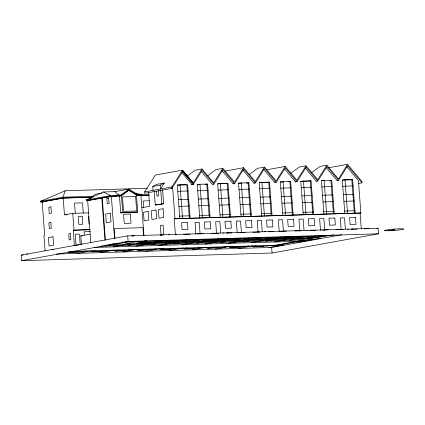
<?xml version="1.0" encoding="UTF-8"?>
<svg xmlns="http://www.w3.org/2000/svg" width="425" height="425" viewBox="0 0 425 425"><rect width="100%" height="100%" fill="white"/><g stroke="black" fill="none" stroke-linecap="round" stroke-linejoin="round"><path stroke-width="0.64" d="M65.296 190.767L62.9 197.2L62.964 198.034L40.789 202.04L40.726 201.2L65.296 190.767L147.48 188.254M326.315 167.822L337.168 180.657L337.461 180.179M358.774 183.43L362.01 182.846L361.903 181.448L347.501 164.332L338.518 178.999L326.83 165.171L320.036 166.398L311.164 172.938M337.168 180.657L338.624 180.397L347.602 165.723L362.01 182.846M326.83 165.171L317.719 179.637L306.032 165.808L296.921 180.269L285.228 166.446L276.117 180.907L264.43 167.083L255.319 181.544L243.631 167.716L234.52 182.182L222.833 168.353L213.722 182.814L202.029 168.991L193.248 182.931L182.516 170.17L155.343 175.079L144.606 191.903L144.712 193.295L171.886 188.392L182.623 171.567L193.375 184.291L191.5 184.657L193.354 184.322L202.135 170.383L213.823 184.211L222.934 169.745L234.627 183.573L243.738 169.113L255.425 182.936L264.536 168.475L276.223 182.304L285.334 167.838L297.022 181.666L306.133 167.206L317.826 181.029L326.937 166.568L338.624 180.397M221.898 170.505L233.171 183.839L233.468 183.361M242.702 169.867L253.969 183.202L254.272 182.723M263.5 169.235L274.768 182.564L275.071 182.086M284.718 169.092L295.572 181.927L295.869 181.454M305.097 167.96L316.37 181.294L316.668 180.816M164.347 182.994L160.496 189.035L160.204 185.13L164.347 182.994L156.91 184.338L152.761 186.474L153.053 190.373M171.886 188.392L171.785 186.995L182.516 170.17L193.274 182.893M89.627 198.873L95.062 194.315L102.005 193.062M88.846 200.658L86.498 200.733L86.434 199.893L110.585 195.537L121.136 194.916L128.934 189.088L137.567 194.416L137.631 195.25L136.149 195.516M121.948 195.07L129.003 190.049L137.631 195.25M129.003 190.049L121.385 195.75L110.643 196.371L86.498 200.733M187.409 175.987L195.24 170.218L202.029 168.991M207.687 175.732L216.038 169.58L222.833 168.353M249.289 174.462L257.635 168.305L264.43 167.083M290.886 173.188L299.237 167.036L306.032 165.808M128.934 189.088L114.883 191.622L103.488 191.972L86.434 199.893L87.608 199.862M133.046 236.093L134.273 235.668L131.702 236.135M145.78 240.683L143.937 241.315L125.019 241.894M129.747 241.586L116.673 244.062L111.042 244.237M138.433 241.32L125.359 243.796L315.228 237.989L327.404 235.79M91.704 197.242L63.203 198.114L42.192 201.907L44.71 235.376L43.95 235.514L45.108 250.962M225.101 171.062L243.631 167.716M152.761 186.474L160.204 185.13M119.473 196.169L120.732 212.904L122.708 212.548L121.449 195.813L111.366 196.419L87.667 200.627L90.833 242.712M266.703 169.788L285.228 166.446M144.606 191.903L171.785 186.995M140.76 194.804L142.03 194.576L142.093 195.41L140.792 195.649M213.823 184.211L212.367 184.471L201.099 171.142M233.171 183.839L234.627 183.573M88.671 212.867L72.76 213.35L64.462 214.848L63.203 198.114M328.737 167.716L347.501 164.332M253.969 183.202L255.425 182.936M274.768 182.564L276.223 182.304M154.217 191.5L155.231 205.015L163.641 203.782L162.578 189.619M141.881 207.708L149.69 206.3L148.623 192.143M163.641 203.782L155.231 205.015M295.572 181.927L297.022 181.666M128.547 190.134L136.988 195.341L136.468 195.357L137.727 212.091L120.732 212.904M316.37 181.294L317.826 181.029M74.423 245.666L73.259 230.222L89.93 229.596M175.44 234.919L174.229 218.833L174.988 218.694L360.868 213.01L358.429 180.583L346.572 166.488M81.425 244.518L80.771 235.864L90.036 234.191M21.25 255.09L127.718 235.87L378.123 228.214L378.537 233.792L272.069 253.013L21.67 260.668L21.25 255.09L23.232 255.032M79.05 244.763L73.605 245.746L74.428 245.724M112.561 243.961L113.842 243.727M115.127 243.498L116.413 243.265M122.198 242.223L123.505 241.984M160.241 235.285L162.488 234.882M68.239 252.067L69.408 251.86M70.577 251.648L71.745 251.435M21.67 260.668L128.137 241.448L378.537 233.792M71.469 252.057L69.036 252.498L77.015 252.253L79.448 251.812M105.118 246.022L110.564 245.034M168.401 234.775L169.384 234.595M175.482 234.797L176.773 234.563M87.003 250.968L82.912 251.706L68.287 252.158M119.887 245.57L125.332 244.582M146.907 240.725L142.986 241.432L328.865 235.748L334.066 234.807M77.318 253.38L91.396 250.835M113.167 246.904L120.711 245.544M145.515 241.352L136.526 242.978L318.415 237.416M94.982 250.723L90.886 251.462L106.144 251L110.24 250.261M146.779 241.315L140.856 242.383L172.539 241.416L178.463 240.348M94.701 251.345L92.273 251.786L100.252 251.542L102.68 251.106M133.567 244.333L128.116 245.315L128.026 244.083M143.517 243.243L146.71 242.664M149.18 243.068L161.357 240.869M203.299 233.559L197.285 233.962M142.651 244.874L148.102 243.886M100.082 252.678L114.166 250.139M135.936 246.208L143.475 244.848M117.98 250.022L113.889 250.761L129.147 250.293L133.238 249.555M150.88 244.619L156.331 243.637M117.704 250.644L115.271 251.085L123.25 250.84L125.683 250.399M164.231 242.606L167.418 242.032M169.894 242.436L182.07 240.237M223.029 233.102L224.012 232.927M186.586 240.098L181.576 241.002L192.838 240.656L197.853 239.753M228.135 232.799L226.663 233.065L231.875 232.905M165.415 244.173L170.866 243.19M122.846 251.982L136.93 249.443M158.7 245.512L166.239 244.152M140.983 249.321L136.887 250.059L152.145 249.592L156.235 248.853M179.095 242.941L173.65 243.923L173.554 242.691M140.702 249.942L138.274 250.378L146.253 250.134L148.681 249.698M185.295 241.963L188.482 241.389M190.958 241.793L203.134 239.594M245.076 232.284L239.041 232.688M207.007 239.472L201.992 240.38L213.26 240.035L218.269 239.132M188.652 243.467L194.103 242.484M146.083 251.276L160.161 248.731M181.932 244.8L189.476 243.44M163.981 248.614L159.89 249.353L175.143 248.885L179.238 248.147M174.229 218.833L360.868 213.01M205.711 241.342L208.903 240.762M202.332 242.229L196.881 243.212L196.791 241.979M163.699 249.236L161.272 249.677L169.251 249.433L171.684 248.992M211.374 241.166L223.555 238.967M264.509 231.832L265.492 231.657M227.89 238.834L222.881 239.742L234.148 239.397L239.158 238.489M269.62 231.529L268.143 231.795L273.302 231.641M211.65 242.76L217.101 241.777M169.081 250.569L183.164 248.03M204.935 244.099L212.473 242.739M226.599 240.699L229.792 240.125M187.218 247.903L183.122 248.641L198.379 248.179L202.47 247.44M219.884 242.51L225.33 241.528M186.936 248.529L184.508 248.965L192.488 248.721L194.916 248.285M232.262 240.529L244.439 238.329M286.381 231.019L280.394 231.423M248.779 238.197L243.769 239.1L255.032 238.754L260.047 237.851M234.887 242.053L240.337 241.065M192.318 249.863L206.396 247.318M228.172 243.387L235.71 242.027M247.488 240.061L250.676 239.488M210.449 247.196L206.359 247.934L221.616 247.467L225.707 246.728M253.151 239.891L265.327 237.692M248.567 240.816L243.116 241.798L243.026 240.566M210.173 247.817L207.74 248.253L215.719 248.009L218.153 247.573M306.287 230.557L307.27 230.382M269.726 237.554L264.717 238.462L275.979 238.117L280.994 237.214M311.392 230.254L309.921 230.52L315.743 230.339M257.885 241.347L263.335 240.364M268.435 239.424L271.623 238.845M215.316 249.156L229.399 246.617M251.17 242.686L258.708 241.32M233.452 246.489L229.357 247.228L244.614 246.766L248.71 246.022M274.093 239.248L286.275 237.049M328.217 229.739L322.214 230.143M233.171 247.111L230.743 247.552L238.722 247.308L241.15 246.867M271.564 240.114L266.119 241.097L266.023 239.865M290.147 236.932L285.132 237.835L296.4 237.49L301.41 236.587M288.851 238.797L292.044 238.223M281.122 240.635L286.572 239.652M238.553 248.444L252.636 245.905M274.407 241.974L281.945 240.614M294.514 238.627L306.691 236.428M256.217 245.793L252.121 246.532L267.378 246.064L271.474 245.326M347.65 229.293L348.633 229.112M311.737 236.273L306.723 237.177L317.99 236.831L323 235.928M255.935 246.415L253.507 246.856L261.487 246.612L263.914 246.171M289.351 240.385L294.801 239.403M352.761 228.99L351.284 229.256L357.154 229.075M309.565 238.165L312.752 237.591M369.065 228.491L364.331 228.857M268.983 247.515L283.608 244.874L278.917 245.018M56.286 254.023L271.655 247.435L341.859 234.759M376.826 228.448L378.123 228.214M388.381 230.748L394.458 229.771L389.194 230.722M179.817 218.546L177.299 185.077L180.014 184.827L187.622 184.763L190.14 218.232M199.766 217.935L197.248 184.466L199.962 184.222L207.57 184.153L210.088 217.621M220.182 217.313L217.669 183.844L220.384 183.595L227.991 183.526L230.504 216.994M241.071 216.67L238.558 183.207L241.273 182.957L248.88 182.888L251.393 216.357M261.726 216.043L259.207 182.575L268.727 182.118L269.53 182.256L272.048 215.725M177.767 191.292L188.089 190.979M282.848 215.395L280.33 181.927L289.85 181.47L290.652 181.613L293.17 215.082M197.715 190.682L208.038 190.368M303.264 214.768L300.751 181.305L310.271 180.848L311.073 180.986L313.586 214.455M218.137 190.06L228.459 189.741M323.919 214.142L321.401 180.673L324.116 180.423L331.723 180.354L334.241 213.823M239.025 189.423L249.347 189.104M344.808 213.499L342.29 180.035L345.004 179.786L352.612 179.717L355.13 213.185M259.675 188.79L269.997 188.472M280.797 188.142L291.12 187.829M301.219 187.521L311.541 187.202M178.399 199.66L188.721 199.346M321.868 186.888L332.191 186.57M198.347 199.049L208.67 198.735M342.757 186.246L353.079 185.932M218.763 198.427L229.086 198.108M239.652 197.79L249.974 197.471M260.307 197.157L270.629 196.839M281.43 196.509L291.752 196.196M178.898 206.359L189.221 206.04M301.846 195.888L312.168 195.569M198.852 205.748L209.174 205.434M322.501 195.256L332.823 194.937M219.268 205.121L229.59 204.808M343.389 194.613L353.712 194.299M240.157 204.483L250.479 204.17M260.807 203.851L271.129 203.538M281.929 203.208L292.251 202.89M302.35 202.582L312.672 202.268M323.005 201.949L333.328 201.636M179.632 216.113L189.954 215.794M343.889 201.312L354.211 200.998M199.585 215.502L209.907 215.183M220.001 214.875L230.323 214.561M240.89 214.237L251.212 213.924M261.54 213.605L271.862 213.292M282.662 212.962L292.99 212.643M303.083 212.335L313.406 212.022M323.738 211.703L334.061 211.39M344.622 211.066L354.944 210.747M177.299 185.077L185.688 184.822M197.248 184.466L199.83 184.392M204.993 184.232L207.57 184.153M217.669 183.844L227.991 183.526M238.558 183.207L241.782 183.106M246.298 182.968L248.88 182.888M259.207 182.575L269.53 182.256M280.33 181.927L283.555 181.831M288.076 181.693L290.652 181.613M300.751 181.305L311.073 180.986M321.401 180.673L324.631 180.572M329.789 180.413L331.723 180.354M342.29 180.035L352.612 179.717M137.525 194.714L142.03 194.576L135.644 193.417M93.431 196.265L62.9 197.2L40.726 201.2L42.054 201.163M140.558 194.825L149.186 194.56M120.934 195.829L121.449 195.813M136.298 195.59L142.093 195.41M136.425 195.654L140.935 195.516L143.953 235.625M62.964 198.034L92.167 197.142M140.622 195.659L149.249 195.399M140.755 195.744L148.708 195.5M40.789 202.04L43.446 201.96M149.303 200.791L143.167 200.982L143.645 207.336M122.708 212.548L137.727 212.091M65.105 214.832L67.033 214.768M73.259 230.222L89.829 229.712M90.318 231.588L84.118 231.779L84.352 234.94M80.771 235.864L82.094 235.822M161.505 235.057L161.946 235.046M183.658 234.382L190.145 234.18M211.257 233.538L218.556 233.314M252.939 232.262L260.105 232.045M294.833 230.982L301.283 230.786M336.079 229.718L343.246 229.5M106.133 245.172L313.135 238.839L276.532 245.448L269.631 245.661M320.493 238.616L317.826 238.696L300.363 241.852L295.667 241.995M100.794 246.149L304.518 239.923L275.209 245.214L70.072 251.488M94.111 247.488L296.979 241.283M52.02 249.539L53.89 249.48M26.663 254.113L27.837 254.076M103.488 191.972L110.585 195.537L110.643 196.371M114.883 191.622L119.165 195.272L119.223 196.111M181.581 172.316L191.893 184.519M182.623 171.567L193.354 184.322M360.108 213.148L361.266 228.592M351.81 179.573L354.328 213.042M345.004 179.786L347.522 213.249M345.35 229.043L344.505 217.818L340.282 217.945L341.174 229.835M330.926 180.216L333.439 213.679M324.116 180.423L326.634 213.892M324.748 230.339L323.855 218.45L319.627 218.577L320.524 230.467M310.271 180.848L312.789 214.312M303.466 181.055L305.979 214.524M304.045 230.308L303.2 219.077L298.977 219.21L299.869 231.099M289.85 181.47L292.368 214.938M283.045 181.677L285.563 215.146M283.443 231.598L282.545 219.709L278.322 219.842L279.214 231.731M268.727 182.118L271.246 215.581M271.655 247.435L272.069 253.013M261.922 182.325L264.44 215.794M262.267 231.588L261.423 220.357L257.199 220.485L258.092 232.374M248.078 182.75L250.591 216.213M241.273 182.957L243.785 216.426M241.432 232.884L240.534 220.995L236.311 221.127L237.203 233.017M227.189 183.387L229.707 216.856M220.384 183.595L222.897 217.063M220.729 232.857L219.884 221.627L215.661 221.754L216.553 233.644M206.768 184.009L209.286 217.478M199.962 184.222L202.481 217.685M200.122 234.148L199.229 222.259L195.006 222.387L195.898 234.276M198.284 246.872L198.379 248.179M186.819 184.62L189.337 218.089M180.014 184.827L182.532 218.296M172.587 186.734L174.988 218.694M160.746 190.32L161.766 203.841M163.806 234.993L163.062 225.085L160.326 225.579L161.075 235.487M158.366 190.363L158.769 195.782L156.947 196.111L156.586 191.298M143.523 235.774L142.912 227.651L114.203 228.528L114.957 238.526M129.046 248.986L129.147 250.293M127.718 235.87L128.137 241.448M121.136 194.916L121.199 195.755M111.366 196.419L114.527 238.505M102.26 198.061L105.427 240.146M101.793 198.077L104.959 240.162M88.432 216.352L89.006 224.023M83.263 212.999L82.498 202.837L74.518 203.081L75.283 213.244M80.182 244.274L79.417 234.111L75.193 234.239L76.054 245.671M72.76 213.35L74.019 230.084M50.915 206.885L48.79 207.273L49.268 213.589L51.393 213.207L50.915 206.885M108.683 198.05L106.861 198.379L107.265 203.798L109.087 203.469L108.683 198.05M50.851 222.461L48.875 222.817L49.321 228.682L51.292 228.326L50.851 222.461M110.346 213.249L105.634 214.099L106.287 222.748L110.994 221.898L110.346 213.249M148.171 211.411L143.464 212.261L144.112 220.91L148.824 220.06L148.171 211.411M156.012 209.998L151.305 210.848L151.953 219.491L156.66 218.641L156.012 209.998M163.088 208.718L158.382 209.567L159.03 218.216L163.737 217.366L163.088 208.718M70.401 233.522L68.728 233.819L69.19 239.955L70.863 239.657L70.401 233.522M52.982 236.799L48.423 237.623L49.056 245.99L53.608 245.167L52.982 236.799M389.879 230.695L387.749 230.764A9.743 0.664 -4.3 0 1 390.007 229.484A9.743 0.664 -4.3 0 1 403.761 229.064A9.743 0.664 -4.3 0 1 389.879 230.695M135.602 196.52L122.485 196.918L123.574 211.384L136.685 210.986L135.602 196.52M130.347 214.009L123.542 214.221L124.233 223.423L131.043 223.215L130.347 214.009M82.2 216.543L78.211 216.665L78.79 224.336L82.779 224.214L82.2 216.543M187.436 222.519L181.565 222.7L182.091 229.67L187.962 229.489L187.436 222.519M210.2 221.823L204.335 222.004L204.855 228.974L210.726 228.793L210.2 221.823M230.855 221.191L224.984 221.372L225.51 228.342L231.375 228.161L230.855 221.191M251.504 220.559L245.639 220.74L246.165 227.71L252.03 227.529L251.504 220.559M272.393 219.922L266.528 220.102L267.049 227.072L272.919 226.892L272.393 219.922M293.516 219.273L287.651 219.454L288.171 226.424L294.042 226.249L293.516 219.273M314.171 218.641L308.3 218.822L308.826 225.792L314.697 225.617L314.171 218.641M334.826 218.009L328.955 218.19L329.481 225.165L335.346 224.984L334.826 218.009M355.475 217.377L349.61 217.558L350.131 224.533L356.001 224.352L355.475 217.377"/></g></svg>
